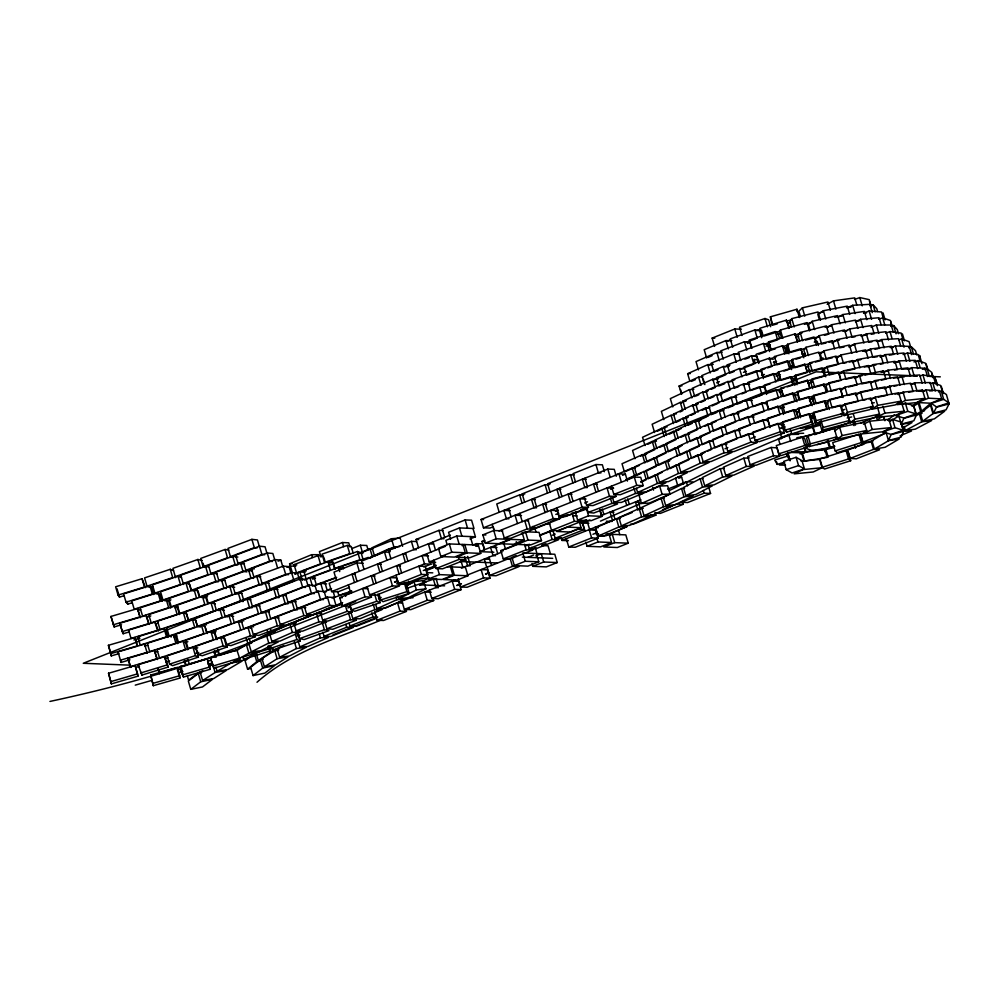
<?xml version="1.0" encoding="UTF-8"?>
<svg xmlns="http://www.w3.org/2000/svg" width="999" height="999" viewBox="0 0 999 999"><rect width="100%" height="100%" fill="white"/><g stroke="black" fill="none" stroke-linecap="round" stroke-linejoin="round"><path stroke-width="1.5" d="M797.389 391.596L799.824 399.887L826.398 392.395L823.963 384.103L797.389 391.596L798.838 399.6M823.788 386.588L823.963 384.103M882.654 315.597L883.066 312.937L885.102 319.842M824.437 376.186L821.99 367.882L795.429 375.262L795.004 377.822L797.027 384.727M809.427 330.919L806.992 322.627L780.431 329.982L779.957 332.542L781.58 338.074M815.409 362.05L821.315 360.427L818.868 352.135L792.319 359.44L791.707 362.038L793.343 367.57M816.52 345.279L814.073 336.988L787.537 344.268L786.875 346.878L788.91 353.796M813.723 412.387L812.849 415.06L815.284 423.351L841.807 416.171L842.681 413.499L840.234 405.207L813.723 412.387L816.171 420.679L815.284 423.351M824.65 451.598L825.748 448.863L834.577 446.503M834.902 430.881L839.635 427.272L864.285 422.177L866.72 430.469L861.987 434.066L837.337 439.173L834.315 428.559L807.866 435.576L806.63 438.349L809.065 446.64L835.526 439.61L836.75 436.85L810.301 443.868L809.065 446.64M847.514 413.574L849.55 420.479L848.313 423.251L821.865 430.269L823.101 427.51L821.066 420.591M903.683 431.331L901.036 437.162L888.436 440.497L891.096 434.665L903.683 431.331L901.248 423.039M916.483 414.96L913.823 420.791L901.235 424.138L903.883 418.306L916.483 414.96L914.035 406.668M813.698 395.354L816.133 403.646L842.582 396.653L840.134 388.361L813.698 395.354L812.399 398.139L814.023 403.671M949.05 403.908L946.078 409.815L933.491 413.124L936.475 407.205L949.05 403.908L946.428 394.58L941.245 391.059L938.486 391.945M812.274 378.858L814.709 387.162L841.071 380.319L838.623 372.028L812.274 378.858L810.639 381.743L812.674 388.648M838.548 364.398L836.101 356.106L809.827 362.812L807.916 365.759L809.939 372.664M820.466 320.242L818.019 311.95L791.757 318.631L789.809 321.591L791.445 327.123M834.652 348.988L832.204 340.696L806.006 347.29L803.883 350.287L805.519 355.819M828.833 334.215L826.385 325.924L800.199 332.505L798.039 335.502L799.662 341.034M829.645 399.488L832.08 407.779L858.203 401.298L855.756 393.007L829.645 399.488L827.284 402.535L829.32 409.453M809.465 400.686L811.213 398.613M848.526 386.963L857.167 384.877L854.732 376.586L828.795 382.842L826.023 386.001L827.647 391.521M845.991 371.004L855.069 368.868L852.634 360.577L826.885 366.621L823.738 369.88L825.773 376.785M844.979 404.008L841.633 407.305L844.068 415.596L869.692 409.665L873.051 406.368L870.616 398.077L844.979 404.008L847.427 412.3L844.068 415.596M851.835 353.296L849.4 345.005L823.838 350.874L820.366 354.195L821.99 359.727M830.356 310.289L827.909 301.998L802.372 307.842L798.863 311.164L800.486 316.695M847.015 338.261L844.567 329.97L819.155 335.701L815.446 339.086L816.27 341.845M840.034 323.888L837.587 315.597L812.199 321.303L808.453 324.687L810.077 330.207M848.85 395.154L872.664 389.847L870.216 381.556L844.917 387.187L841.046 390.597L843.081 397.515M257.005 682.255C292.382 650.799 339.123 637.712 381.893 619.692M919.167 402.847L921.602 411.138L930.032 403.896M864.997 375.075L870.878 373.813L868.431 365.522L843.456 370.866L839.123 374.388L840.346 378.534M887.599 420.267L894.455 414.722M249.713 657.117L245.117 660.814L247.565 669.118L250.524 668.481M247.565 669.118L256.755 661.713L259.728 661.076M184.241 662.549L187.75 659.752M882.154 416.246L877.409 419.967L876.185 415.821M263.237 659.165L260.289 659.79L250.637 667.282L253.084 675.574L264.872 673.101L274.525 665.609L262.725 668.081L253.084 675.574M201.211 672.901L198.277 673.513L188.336 681.068L190.772 689.36L202.51 686.937L212.45 679.37L200.724 681.805L190.772 689.36M847.689 414.51L850.137 422.802L854.869 419.205L879.52 414.11L877.484 407.192M837.337 439.173L842.07 435.576L866.72 430.469M879.52 414.11L874.787 417.707L850.137 422.802M836.238 358.566L841.008 354.957L865.621 349.887L868.069 358.179M922.714 421.241L932.979 413.611L944.654 411.238L934.39 418.856L922.714 421.241L920.279 412.949L930.531 405.319L932.979 413.611M855.544 395.567L860.476 391.933L884.952 386.963L887.387 395.254M832.055 343.231L837.212 339.548L861.475 334.727L863.923 343.019M827.184 327.734L831.53 324.75L855.531 320.117L857.966 328.409M855.107 378.534L859.49 375.537L883.441 370.929L885.888 379.22M881.255 372.427L883.441 370.929M849.712 314.435L847.277 306.144L823.363 310.726L817.844 314.473L819.055 318.619M273.164 652.022L270.342 652.547L258.316 660.514L256.693 654.982M870.491 400.162L875.249 397.09L898.713 392.819L901.16 401.111L895.216 404.945L871.752 409.215L870.941 406.456M871.752 409.215L877.696 405.382L901.16 401.111M202.685 670.641L200.175 672.252L202.622 680.556L213.786 678.521L226.298 670.466L215.135 672.489L202.622 680.556M208.941 666.62L212.687 664.198M852.646 362.625L857.454 359.54L880.831 355.319L883.278 363.611L880.356 364.148M278.846 649.7L274.675 650.449L261.963 658.541L264.41 666.845L275.524 664.834L288.236 656.743L277.11 658.741L264.41 666.845M803.571 453.334L805.993 451.785L829.32 447.602L824.475 450.686M208.591 666.345L212.412 663.91M911.887 406.118L917.994 402.385M849.075 347.14L854.32 343.993L877.06 340.159L879.495 348.451M213.724 652.871L218.769 649.862M870.928 382.992L874.887 380.619L897.577 376.823L900.012 385.114M217.133 671.278L231.231 662.949L241.958 661.188L227.847 669.517L217.133 671.278L215.909 667.132M889.884 421.341L898.863 416.046M886.063 432.405L871.965 440.746L874.4 449.038L885.126 447.277L899.237 438.936L888.511 440.696L874.4 449.038M903.046 427.884L912.025 422.577L901.298 424.338M214.56 652.846L218.469 650.561M844.929 331.631L849.625 328.958L871.715 325.512L874.162 333.803L871.215 334.265M913.298 406.231L918.293 403.409L920.728 411.7L915.733 414.535M868.331 367.32L873.138 364.623L894.979 361.313L897.414 369.605L894.505 370.055M236.101 650.574L246.441 644.879L249.375 644.442M248.876 653.171L233.379 661.725L243.656 660.214L259.166 651.66L248.876 653.171L246.441 644.879M837.911 317.257L842.856 314.548L864.385 311.413L866.832 319.705M234.79 650.873L247.877 643.718L250.786 643.294M827.16 304.283L833.491 300.861L854.732 297.889L856.767 304.795M271.853 648.351L272.665 651.123L280.632 646.815M419.48 585.377L426.286 581.718M884.377 388.886L889.485 386.151L910.651 383.216L913.098 391.508L908.553 392.132M915.184 415.709L922.127 413.161M905.344 430.507L921.727 421.84L931.692 420.504L915.309 429.17L905.344 430.507L904.12 426.361M865.159 351.785L870.391 349.026L891.245 346.266L893.68 354.558M702.909 478.446L700.099 478.821L683.428 487.524L685.863 495.816L695.716 494.542L712.387 485.826L702.534 487.112L685.863 495.816M283.641 645.616L277.185 648.975L279.633 657.267L289.448 656.006L306.218 647.29L296.403 648.538L279.633 657.267M406.481 585.814L419.518 579.083L429.258 577.859L422.739 581.231M251.298 651.86L268.768 643.044L278.309 641.932L260.826 650.736L251.298 651.86L248.851 643.556L266.333 634.752L270.417 634.278M883.815 372.29L887.974 370.179L907.979 367.857L910.414 376.148M405.844 585.726L413.961 581.655L423.451 580.569L425.886 588.861L408.291 597.689L398.813 598.776L397.989 596.016M398.813 598.776L416.396 589.947L425.886 588.861M270.854 633.229L268.169 633.528L250.349 642.382L249.126 638.236M861.5 336.313L866.358 333.903L886.063 331.718L888.498 340.01M724.263 468.281L720.267 468.706L702.309 477.572L704.745 485.864L714.085 484.852L732.03 475.986L722.702 476.998L704.745 485.864M898.138 394.568L903.059 392.145L922.527 390.085L924.962 398.376L916.345 402.609L896.89 404.67L905.506 400.437L924.962 398.376M920.067 391.296L922.527 390.085M684.615 488.186L681.543 488.511L663.311 497.402L665.746 505.694L674.962 504.745L693.194 495.854L683.99 496.803L665.746 505.694M904.145 411.213L884.952 413.136L876.198 417.382L895.379 415.447L904.145 411.213L901.697 402.922M863.461 424.238L869.717 421.203L888.91 419.28L891.345 427.572L882.592 431.818L863.398 433.741L872.164 429.495L891.345 427.572M822.09 467.719L813.261 471.978L794.205 473.838L803.034 469.58L822.09 467.719L819.655 459.428L802.06 461.151M683.254 402.122L680.282 402.385L661.375 411.351L663.811 419.642M674.038 415.01L671.078 415.284L652.135 424.238L654.582 432.53M680.019 411.963L682.729 410.676L680.282 402.385M666.508 435.464L664.073 427.16L683.016 418.206L687.449 417.807M657.28 431.256L665.396 427.41M676.36 431.118L673.388 431.381L654.482 440.347L656.917 448.638M669.218 434.178L681.393 428.421M689.485 434.153L685.052 434.553L666.096 443.519L668.531 451.81M659.615 447.365L675.836 439.685L673.388 431.381M678.096 447.702L675.124 447.977L656.218 456.93L658.653 465.222L670.816 459.465M669.892 451.173L682.08 445.404M880.219 357.093L885.376 354.645L903.983 352.997L906.418 361.301M686.45 451.398L667.482 460.364L669.917 468.656L688.885 459.69L686.45 451.398L689.41 451.136M678.97 464.885L675.998 465.147L657.08 474.1L659.527 482.405L668.418 481.605L687.337 472.639L678.446 473.439L659.527 482.405M693.843 389.26L689.447 389.635L670.341 398.613L672.777 406.905M680.968 403.059L686.425 400.499M855.381 321.753L860.589 319.305L879.033 317.744L881.068 324.65M666.695 444.405L663.773 444.655L644.617 453.633L647.052 461.925L664.847 453.583M669.555 461.126L665.159 461.488L646.003 470.479L648.451 478.771M649.812 478.121L662.137 472.352M680.069 420.454L675.948 422.377L673.513 414.086L692.744 405.094L697.115 404.732M664.685 428.047L661.763 428.296L642.557 437.275L645.004 445.566M682.816 419.168L688.311 416.608M691.058 415.322L695.192 413.399L692.744 405.094M647.739 444.293L655.968 440.434M402.585 546.341L400.137 538.036L391.483 538.736L372.09 547.727L374.525 556.031L393.931 547.027L399.7 546.565M678.296 438.474L675.861 430.182L695.179 421.191L699.525 420.841M681.056 437.187L697.614 429.483L695.179 421.191M696.952 437.762L699.387 446.066L680.044 455.057L677.597 446.765L696.952 437.762L701.286 437.412M702.135 454.595L697.777 454.945L678.471 463.948L680.906 472.24L689.597 471.528L708.915 462.537L700.224 463.236L680.906 472.24M681.53 394.355L679.083 386.064L698.601 377.048L702.896 376.723M669.105 490.634C718.805 466.97 767.032 439.16 820.703 425.062M663.96 498.214L661.088 498.426L641.583 507.442L644.03 515.734L652.622 515.072L672.127 506.056L663.536 506.718L644.03 515.734M656.505 441.108L652.26 441.421L632.554 450.449L634.989 458.741M640.621 456.156L654.707 449.712L652.26 441.421M656.842 457.804L654.008 458.004L634.328 467.033L636.763 475.324L640.983 473.389M643.793 472.102L656.443 466.296L654.008 458.004M897.839 378.097L901.847 376.261L919.729 374.95L922.177 383.241M685.339 409.415L682.891 401.123L702.684 392.095L706.905 391.795M692.394 406.193L698.051 403.608M700.886 402.322L705.119 400.387L702.684 392.095M369.593 557.692L389.335 548.663L394.98 548.264M640.796 481.618L654.882 475.174L657.717 474.975M637.599 492.495L657.33 483.466L665.809 482.854L646.078 491.883L637.599 492.495L636.375 488.349M692.107 423.401L688.111 425.212L685.676 416.92L705.631 407.879L709.814 407.604M694.767 422.202L706.743 416.77M378.509 598.626L381.168 597.427M376.96 608.728L396.903 599.687L405.269 599.125L385.327 608.166L376.96 608.728L375.736 604.582M711.937 423.951L707.791 424.213L687.749 433.254L690.184 441.558M691.52 440.946L710.227 432.505L707.791 424.213M713.336 440.784L709.178 441.058L689.135 450.099L691.583 458.391M692.919 457.792L704.932 452.36M707.604 451.161L711.613 449.35L709.178 441.058M689.672 380.619L687.649 373.701L707.767 364.647L713.286 364.31M691.42 381.393L695.454 379.583M847.152 307.779L852.671 305.307L869.829 304.333L872.264 312.625M643.269 508.291L639.16 508.528L618.93 517.594L621.366 525.886L629.57 525.399L649.812 516.346L641.608 516.82L621.366 525.886M295.304 623.875L289.897 624.163L269.468 633.229L271.915 641.52L280.007 641.096L300.437 632.017L292.345 632.454L271.915 641.52M877.434 341.421L881.618 339.573L898.526 338.698L900.561 345.604M646.503 454.433L642.469 454.645L622.015 463.723L624.45 472.015L639.447 465.359M626.136 479.345L643.868 471.491L646.565 471.341M640.859 482.205L644.942 480.382M641.683 503.046L600.461 521.128M749.2 457.879L743.818 458.166L723.351 467.232L725.786 475.524L733.853 475.112L754.332 466.034L746.265 466.458L725.786 475.524M718.194 378.946L712.849 379.208L692.295 388.286L694.73 396.578M696.103 395.979L698.838 394.767M704.332 392.345L708.441 390.534M711.188 389.323L715.296 387.5L712.849 379.208M299.862 646.915L320.417 637.837L328.446 637.437L307.879 646.515L299.862 646.915L298.239 641.383M641.433 503.459L662.125 494.368L670.067 494.006L667.619 485.714L659.677 486.076L638.985 495.154L641.433 503.459L649.375 503.084L668.681 494.605M598.126 536.088L618.818 527.01L626.76 526.635L606.068 535.726L598.126 536.088L595.691 527.797L616.383 518.718L620.354 518.531M698.114 412.025L695.679 403.721L716.52 394.63L721.753 394.418M702.285 410.202L709.24 407.167M712.012 405.956L717.569 403.534M270.592 629.233L271.403 631.992L292.195 622.901L296.141 622.739M782.142 428.534L784.977 427.297M803.658 433.241L791.67 433.741L781.742 438.062L780.519 433.916M722.127 352.272L716.907 352.485L696.016 361.576L698.463 369.867M709.602 365.022L712.387 363.811M726.86 444.268L721.653 444.48L700.749 453.571L703.184 461.863L711.001 461.55L731.905 452.46L724.1 452.772L703.184 461.863M700.586 428.096L698.151 419.805L719.13 410.701L723.788 410.527M704.782 426.273L715.971 421.428M725.599 427.11L720.941 427.285L699.937 436.388L702.384 444.68M703.783 444.068L723.388 435.576L720.941 427.285M894.142 363.024L899.175 360.851L915.259 360.339L917.694 368.643M359.99 552.922L369.98 548.663L372.977 548.601M369.568 558.166L372.427 556.955L369.98 548.663M615.097 475.274L632.23 467.994L635.227 467.919M626.098 479.932L631.805 477.497M900.087 435.839L911.5 430.981L904.008 431.156L902.784 427.01M729.208 366.383L723.251 366.496L701.748 375.612L704.183 383.903M712.786 380.257L717.095 378.434M719.954 377.222L725.699 374.787L723.251 366.496M613.985 502.559L635.526 493.444L642.944 493.306L621.403 502.41L613.985 502.559L612.362 497.027M780.069 444.368L778.446 438.848L788.686 434.503L798.626 434.303M910.751 384.465L914.597 382.842L930.169 382.542L932.604 390.834L929.495 390.896M731.768 340.522L725.936 340.584L704.195 349.7L706.643 357.992M708.004 357.417L712.075 355.719M718.868 352.872L721.59 351.723M860.863 423.114L877.134 416.271M732.142 381.481L727.846 381.506L705.943 390.621L708.378 398.913M709.752 398.351L713.86 396.64M717.969 394.93L730.281 389.797L727.846 381.506M716.633 382.804L719.367 381.668M352.859 618.768L374.825 609.652L381.955 609.64L359.99 618.756L352.859 618.768L350.824 611.863M290.409 566.57L289.598 563.811L311.613 554.695L318.706 554.682M871.091 327.173L876.335 325.012L891.183 325.012L893.218 331.93M736.675 397.29L731.043 397.277L708.953 406.393L711.4 414.685M712.774 414.123L716.92 412.412M719.68 411.276L723.825 409.565M727.959 407.854L733.491 405.569L731.043 397.277M734.577 430.469L712.487 439.585L714.934 447.877L737.012 438.761L734.577 430.469L740.209 430.482M738.873 413.648L733.266 413.623L711.126 422.739L713.561 431.031L734.327 422.477M724.974 448.801L727.809 447.627M800.062 454.008L805.331 451.835L804.108 447.689M405.144 610.339L409.34 608.616M287.575 567.207L290.384 566.071L295.816 566.158M739.173 354.133L733.815 354.008L711.251 363.112L713.698 371.403L717.931 369.705M724.974 366.858L727.796 365.709M355.669 601.435L287.687 628.146A1160.101 205.432 -16.4 0 1 258.816 639.085C191.296 666.52 121.129 686.126 49.95 701.435M324.088 636.351L346.678 627.235L353.346 627.409L330.756 636.513L324.088 636.351L322.864 632.205M714.585 346.403L712.15 338.099L734.789 328.996L741.42 329.183M727.322 341.271L730.157 340.135M891.283 347.565L895.329 345.941L909.19 346.353L911.625 354.645M784.802 462.837L779.395 465.01L785.539 465.197M295.642 573.763L299.925 572.052L305.12 572.24M351.748 548.626L360.327 545.217L366.77 545.479L367.982 549.625M523.501 495.042L519.63 494.88L496.753 503.983L499.2 512.275M524.625 502.16L522.19 493.868L545.067 484.765L548.926 484.927M550.049 492.045L547.614 483.753L570.491 474.65L574.363 474.812M604.395 471.715L602.36 464.797L595.928 464.547L573.039 473.638L575.486 481.93M363.324 563.261L356.88 562.999L334.003 572.102L336.438 580.394M389.647 552.235L384.49 552.022L361.613 561.126L364.048 569.418M416.521 541.533L411.376 541.333L388.486 550.424L390.934 558.728M418.544 547.739L416.096 539.448L438.986 530.344L442.844 530.506M450.611 539.185L448.576 532.28L459.465 527.934L474.013 528.496L471.565 520.204L465.134 519.942L442.245 529.045L444.692 537.337M492.769 526.923L489.91 528.059L483.466 527.797L481.031 519.505L607.804 469.08L614.248 469.343L616.283 476.248M450.412 535.064L329.183 583.279L331.618 591.583L338.062 591.833L349.5 587.287M472.989 528.483L475.437 536.775L456.755 536.026L445.866 540.359L447.077 544.505M483.466 527.797L618.968 473.901L625.399 474.163L627.434 481.081M480.744 553.384L467.22 552.834L456.331 557.167L469.855 557.717L480.744 553.384L478.309 545.092L449.325 543.918L438.424 548.251L440.871 556.543L454.395 557.092L465.284 552.759L462.849 544.467M622.539 475.299L625.399 474.163M331.618 591.583L445.529 546.278M469.98 538.948L475.437 536.775M522.29 533.029L524.325 539.935L513.424 544.268L485.302 543.144L482.867 534.84L493.768 530.506L502.784 530.881M498.913 530.919L634.303 477.072L640.746 477.322L643.181 485.614L620.304 494.717L613.861 494.455L611.425 486.163M462.062 545.629L464.785 544.542L467.22 552.834M440.871 556.543L451.76 552.21L465.284 552.759M555.531 511.213L558.391 510.077M610.689 489.285L613.548 488.149M370.654 594.318L371.466 597.077L348.589 606.181L342.145 605.918L339.71 597.627L424.513 563.898L430.956 564.16L430.132 561.388M426.798 553.721L429.233 562.012L445.079 555.719M473.638 544.78L476.498 543.643L482.929 543.906M484.39 549.762L481.943 541.47L484.802 540.334M475.574 546.178L478.309 545.092M423.801 566.995L430.956 564.16M555.831 514.423L558.716 513.274M584.665 502.959L587.549 501.81M485.302 543.144L496.203 538.798L509.727 539.348L498.826 543.681M501.848 529.745L504.295 538.036L527.172 528.946L533.616 529.208L532.792 526.436M527.834 519.418L530.269 527.709L553.159 518.606L559.59 518.868L557.155 510.576L550.711 510.314L553.159 518.606M556.718 507.929L559.165 516.221L582.042 507.117L588.486 507.38L587.674 504.607M584.165 497.015L586.6 505.307L609.477 496.203L615.921 496.466L615.109 493.693M613.861 494.455L636.75 485.364L643.181 485.614M325.299 609.502L342.607 602.622M394.505 581.98L397.39 580.831M423.339 570.504L436.313 565.347M324.613 619.293L325.424 622.052L302.585 631.156L296.116 630.906L293.669 622.614L341.783 603.521M395.055 582.33L397.927 581.181M425.287 570.292L435.364 566.283M435.589 566.87L426.061 570.666L428.496 578.958L442.02 579.507L452.909 575.174L450.474 566.883M550.499 521.528L554.795 519.817M558.953 518.131L567.532 514.71M580.669 509.677L584.752 508.054M521.441 533.416L525.536 531.793L539.048 532.342L541.495 540.634L530.594 544.967L517.07 544.418L516.258 541.658M533.429 528.846L548.538 522.827M533.616 529.208L510.726 538.299L504.295 538.036M559.59 518.868L536.713 527.971L530.269 527.709M588.486 507.38L565.609 516.483L559.165 516.221M615.921 496.466L593.044 505.569L586.6 505.307M396.628 583.878L399.475 582.754M342.145 605.918L365.022 596.815L371.466 597.077M367.145 586.713L369.58 595.004L392.47 585.901L398.901 586.163L396.466 577.872L390.022 577.609L392.47 585.901M396.029 575.224L398.476 583.516L421.353 574.413L427.797 574.675L425.349 566.383L418.918 566.121L421.353 574.413M433.641 560.264L436.076 568.556L458.966 559.452L465.397 559.715L464.585 556.955M480.556 551.286L510.801 539.398L524.325 539.935M398.901 586.163L376.024 595.267L369.58 595.004M427.797 574.675L404.907 583.778L398.476 583.516M465.397 559.715L442.52 568.818L436.076 568.556M678.758 478.284L681.618 477.147L683.653 484.065M296.116 630.906L318.956 621.803L325.424 622.052M428.496 578.958L439.398 574.625L452.909 575.174M549.075 522.09L551.51 530.382L574.388 521.291L580.831 521.54M531.78 547.302L532.592 550.062L509.702 559.165L503.271 558.903L500.824 550.611L517.994 543.793M539.647 535.177L549.662 531.193L553.521 531.343M575.224 511.838L577.659 520.142L588.561 515.796L602.085 516.346L600.049 509.44M517.07 544.418L527.971 540.084L541.495 540.634M516.958 544.655L505.519 549.2L503.484 542.295M539.547 535.676L553.846 529.982M434.99 578.671L406.543 588.473M461.401 568.169L502.022 552.01M552.747 529.957L555.194 538.261L561.625 538.511L584.515 529.42L582.067 521.116L557.954 530.644L551.51 530.382M580.694 522.127L586.413 519.855M581.306 523.488L590.022 520.017M601.46 515.472L640.883 499.8M667.607 489.16L686.338 481.718L692.769 481.98M525.287 545.991L529.557 544.293M552.36 535.227L555.207 534.09M467.944 575.774L454.42 575.237L443.519 579.57L457.043 580.107L467.944 575.774L465.497 567.482L447.465 566.758M602.085 516.346L591.183 520.679L577.659 520.142M581.056 527.684L570.167 532.017L556.643 531.468L567.532 527.135L581.056 527.684L579.02 520.779M503.271 558.903L526.148 549.812L532.592 550.062M529.22 548.588L552.11 539.485L558.541 539.747L535.664 548.838L529.22 548.588L527.996 544.443M555.194 538.261L578.071 529.158L584.515 529.42M376.086 611.363L455.581 579.757M466.708 575.324L486.725 567.357L484.29 559.065L489.435 559.278M508.616 558.653L487.137 567.195L489.585 575.486L496.016 575.749L518.906 566.645L512.462 566.396L489.585 575.486M515.996 555.669L511.913 557.305L514.348 565.596L527.872 566.133L538.773 561.8L536.326 553.508L522.802 552.959L525.249 561.263L538.773 561.8M531.63 549.375L535.901 547.677M541.608 545.404L545.879 543.706M554.433 540.309L560.139 538.036M561.188 537.674L562 540.434L589.198 529.62L595.629 529.882L598.076 538.174L575.187 547.265L568.756 547.015L566.308 538.723M587.162 521.166L589.61 529.458L632.192 512.512M456.718 585.439L461.051 583.728M485.551 573.975L488.436 572.827M332.992 634.84L377.722 617.057M457.08 585.489L461.413 583.766M485.939 574.013L488.823 572.864M527.784 557.367L533.553 555.069M535.814 555.881L541.271 553.708L543.706 562L557.23 562.549L554.795 554.258L536.975 553.533L535.352 548.014M592.919 534.278L597.252 532.554M374.662 611.937L377.098 620.229L399.975 611.126L406.418 611.388L405.606 608.628M401.923 601.086L404.358 609.39L427.247 600.287L433.678 600.549L432.867 597.777M429.358 590.184L431.805 598.476L454.682 589.373L461.126 589.635L458.678 581.343L452.235 581.081L454.682 589.373M458.254 578.683L460.689 586.987L483.566 577.884L490.01 578.146L487.574 569.842L481.131 569.592L483.566 577.884M514.348 565.596L525.249 561.263M406.418 611.388L383.541 620.491L377.098 620.229M433.678 600.549L410.801 609.64L404.358 609.39M461.126 589.635L438.236 598.738L431.805 598.476M490.01 578.146L467.132 587.237L460.689 586.987M568.756 547.015L591.633 537.912L598.076 538.174M662.549 509.702L676.847 504.02L683.291 504.27L682.479 501.51M710.551 493.431L704.12 493.169L681.231 502.272L687.674 502.534L710.551 493.431L708.528 486.525M626.96 526.685L604.083 535.776L597.639 535.514L595.204 527.222M655.044 512.425L655.856 515.184L632.979 524.288L630.394 524.188M683.291 504.27L660.414 513.374L655.257 513.174M609.565 535.427L612.287 534.34L614.722 542.632L628.246 543.181L625.811 534.89L606.268 534.103M531.992 563.573L532.817 566.333L543.706 562M585.864 542.145L587.087 546.291L597.976 541.957L611.5 542.507L609.065 534.215M557.23 562.549L546.328 566.883L532.817 566.333M611.5 542.507L600.611 546.84L587.087 546.291M614.722 542.632L603.833 546.965L617.345 547.514L628.246 543.181M349.975 546.977L348.751 542.832L342.42 542.519L319.405 551.623L321.029 557.142M907.616 369.255L911.725 367.632L925.086 368.244L927.522 376.536M922.352 369.33L925.086 368.244M295.979 621.378L318.993 612.287L321.516 612.412M724.7 383.666L718.943 385.939L716.495 377.647L739.535 368.556L744.592 368.806M729.02 381.968L734.777 379.695M921.94 391.533L926.061 389.91L939.235 390.597L941.682 398.888L930.693 403.221L917.507 402.535L928.508 398.201L941.682 398.888M349.138 623.214L349.95 625.986L373.039 616.895L376.798 617.082M376.423 618.356L356.218 626.311L349.95 625.986M304.183 580.094L309.977 577.822L314.623 578.096M327.422 597.102L304.283 606.181L306.718 614.472L312.949 614.822L336.089 605.731L333.641 597.439L327.422 597.102L329.857 605.394L336.089 605.731M753.096 434.115L748.426 433.853L725.299 442.944L727.734 451.236L733.965 451.585L757.105 442.495L756.28 439.735M306.718 614.472L329.857 605.394M727.734 451.236L750.873 442.157L757.105 442.495M749.612 384.378L743.506 383.991L720.229 393.069L722.677 401.361L736.363 396.016M741.832 393.881L745.941 392.282L743.506 383.991M747.939 416.658L724.65 425.736L727.085 434.028L750.386 424.95L747.939 416.658L754.033 417.058M326.223 598.463L324.188 591.545L318.057 591.171L294.805 600.249L297.252 608.541L300.312 608.728M297.252 608.541L320.504 599.462L323.564 599.65M752.247 400.487L746.191 400.075L722.851 409.153L725.299 417.445M730.781 415.309L748.638 408.366L746.191 400.075M317.058 592.419L315.022 585.514L308.978 585.089L285.627 594.168L288.062 602.459L291.084 602.672M288.062 602.459L311.426 593.394L314.448 593.593M860.539 433.766L862.986 442.058L884.964 433.516M870.404 441.933L873.151 440.871M850.186 458.416L873.538 449.35L879.582 449.762L856.243 458.828L850.186 458.416L847.751 450.124L871.091 441.058L873.538 449.35M863.548 313.162L869.142 311.001L881.543 311.988L883.166 317.52M308.154 586.251L306.119 579.345L300.162 578.896L276.711 587.961L279.158 596.253L302.61 587.187L305.582 587.412M771.178 447.44L747.727 456.506L750.162 464.797L756.118 465.247L779.57 456.181L777.135 447.889L771.178 447.44L773.613 455.731L779.57 456.181M750.162 464.797L773.613 455.731M291.596 572.577L268.057 581.63L270.492 589.922L294.031 580.869L291.596 572.577L297.465 573.051L299.5 579.969M294.693 574.113L297.465 573.051M313.798 586.026L320.729 583.354L326.573 583.853M305.806 607.667L301.436 607.292L277.834 616.346L280.282 624.637L286.101 625.137L309.702 616.083L308.891 613.324M280.282 624.637L303.883 615.584L309.702 616.083M324.488 620.479L326.923 628.771L350.499 619.705L356.343 620.204L355.532 617.444M356.343 620.204L332.767 629.258L326.923 628.771M751.835 347.839L750.199 342.307L744.405 341.795L720.779 350.849L723.226 359.141M747.427 343.369L750.199 342.307M735.726 354.358L738.511 353.284M291.084 573.551L289.048 566.645L283.254 566.133L253.858 576.923L251.423 568.631L275.125 559.59L280.844 560.127L282.879 567.032M278.059 561.188L280.844 560.127M259.628 575.187L262.063 583.478L285.689 574.425L288.586 574.687M296.253 601.748L291.945 601.348L268.256 610.401L270.692 618.693L294.393 609.64L297.252 609.914M274.887 560.414L272.852 553.496L267.195 552.934L243.419 561.975L245.866 570.267L251.523 570.829M245.866 570.267L269.643 561.226L272.465 561.513M285.577 595.554L282.754 595.267L258.966 604.308L261.401 612.599L264.223 612.887M261.401 612.599L285.202 603.558L288.012 603.846M267.083 553.696L265.047 546.778L259.465 546.191L235.614 555.219L238.049 563.511L242.245 563.96M238.049 563.511L261.9 554.482L264.698 554.782M277.997 589.51L273.838 589.06L249.95 598.089L252.385 606.381L255.17 606.68M252.385 606.381L276.273 597.352L279.046 597.652M588.124 512.437L611.937 503.409L617.557 503.983L593.731 513.024L588.124 512.437L586.9 508.291M259.453 546.878L257.417 539.959L251.898 539.348L227.984 548.376L230.419 556.668L233.192 556.98M230.419 556.668L254.333 547.639L257.105 547.952M318.044 555.594L320.492 563.886L296.528 572.914L294.081 564.61L318.044 555.594L323.526 556.231M265.16 582.729L241.196 591.745L243.631 600.037L267.607 591.021L265.16 582.729L269.268 583.204M260.776 576.785L256.731 576.286L232.68 585.289L235.115 593.581L237.812 593.918M235.115 593.581L259.178 584.577L261.863 584.914M323.851 591.795L330.919 589.148M281.993 623.626L282.804 626.385L258.791 635.401L253.371 634.752L250.924 626.46L274.95 617.444L279.008 617.931M331.943 597.964L334.765 596.915L333.142 591.383M253.371 634.752L277.385 625.736L282.804 626.385M734.015 371.553L729.757 373.151L727.309 364.847L751.473 355.856L756.755 356.568L758.778 363.474M741.121 368.918L752.497 364.685M252.497 570.254L248.526 569.73L224.388 578.721L226.835 587.025L229.483 587.362M885.676 333.179L889.984 331.568L901.086 333.054L903.121 339.96M226.835 587.025L250.961 578.021L253.609 578.371M265.347 611.488L267.794 619.78L243.669 628.783L241.234 620.491L265.347 611.488L269.33 612.012M244.443 563.611L240.522 563.074L216.308 572.052L218.756 580.344L222.665 580.894M218.756 580.344L242.957 571.366L246.878 571.903M256.056 605.406L231.83 614.385L234.278 622.677L258.491 613.698L256.056 605.406L259.965 605.956M237.849 557.067L232.705 556.306L208.429 565.284L210.864 573.576L213.436 573.963M210.864 573.576L235.152 564.61L237.725 564.984M327.972 561.625L330.407 569.917L306.106 578.896L303.671 570.591L327.972 561.625L333.092 562.387M903.108 354.558L907.454 352.959L918.181 354.583L920.216 361.488M250.874 599.762L247.04 599.175L222.715 608.154L225.162 616.445L227.71 616.833M312.662 579.12L315.522 578.071M225.162 616.445L249.475 607.467L252.035 607.854M762.936 419.905L738.598 428.883L741.046 437.175L765.371 428.209L762.936 419.905L768.019 420.691L770.054 427.597M225.087 549.462L200.724 558.429L203.159 566.72L227.522 557.754L225.087 549.462L228.883 550.049M763.411 378.633L761.375 371.715L756.368 370.916L731.967 379.87L734.402 388.161L738.711 386.588M743.019 385.002L757.379 379.732M242.033 593.443L238.286 592.832L213.873 601.785L216.308 610.089L218.806 610.489M216.308 610.089L240.722 601.123L243.232 601.535M920.029 376.024L922.939 374.962L933.491 376.635L935.526 383.554M751.373 438.336L755.381 436.863M341.795 604.133L320.292 612.05L322.727 620.342L327.784 621.128L352.147 612.162L350.112 605.257M322.727 620.342L347.103 611.376L352.147 612.162M766.608 394.455L764.572 387.55L759.652 386.713L735.164 395.654L737.612 403.958L741.932 402.372M229.782 586.376L232.218 594.667L207.705 603.608L205.257 595.317L229.782 586.376L234.665 587.225M744.804 401.323L760.651 395.529M761.8 403.059L737.349 412.013L739.797 420.304L764.247 411.351L761.8 403.059L766.77 403.883L768.393 409.415M251.723 628.159L248.014 627.534L223.551 636.488L225.986 644.78L230.931 645.616L255.407 636.663L254.583 633.903M333.354 597.789L344.905 593.581L348.551 594.23M225.986 644.78L250.462 635.826L255.407 636.663M322.814 610.814L341.571 603.983M225.075 580.469L221.491 579.795L196.878 588.723L199.325 597.015L201.711 597.464M199.325 597.015L223.938 588.086L226.323 588.536M204.096 597.902L206.993 596.853M238.324 621.565L240.771 629.857L216.171 638.786L213.736 630.494L238.324 621.565L241.933 622.227M761.663 337.749L759.627 330.844L754.857 329.945L730.244 338.873L732.679 347.165M747.165 341.908L755.843 338.761M743.468 372.352L746.365 371.303M343.219 568.356L338.486 567.444L313.836 576.361L316.283 584.652L336.588 577.31M216.92 573.826L213.424 573.126L188.711 582.03L191.159 590.322L194.643 591.021M191.159 590.322L215.859 581.418L218.194 581.88M228.946 615.459L231.381 623.751L206.668 632.654L204.221 624.363L228.946 615.459L233.591 616.395M212.775 633.066L215.672 632.017M854.545 299.45L859.802 297.565L869.255 299.65L871.29 306.556M208.579 566.995L205.557 566.346L180.744 575.224L183.529 584.465M183.179 583.516L207.992 574.637L205.557 566.346M224.338 610.202L219.842 609.203L194.992 618.081L197.44 626.373L200.437 627.035M197.44 626.373L222.29 617.494L219.842 609.203M299.588 638.598L324.375 629.707L328.946 630.669L304.158 639.56L299.588 638.598L297.964 633.066M202.273 560.501L197.864 559.477L172.952 568.331L175.524 577.634M175.387 576.623L200.3 567.769L197.864 559.477M347.864 607.904L350.287 607.042M211.014 602.834L186.026 611.675L188.474 619.967L213.461 611.126L211.014 602.834L215.334 603.883M336.463 577.734L324.7 581.893L327.148 590.184L331.556 588.623M220.704 637.524L195.654 646.353L198.102 654.645L202.335 655.731L227.372 646.902L224.937 638.611L220.704 637.524L223.139 645.816L227.372 646.902M198.102 654.645L223.139 645.816M769.567 351.548L767.532 344.63L763.436 343.494L738.286 352.297L740.734 360.589M744.929 359.128L749.113 357.654M753.308 356.193L756.106 355.207M758.89 354.233L765.883 351.785L763.436 343.494M202.435 596.341L177.31 605.144L179.758 613.436L204.87 604.632L202.435 596.341L206.568 597.464L208.192 602.996M777.884 423.464L752.722 432.255L755.157 440.547L759.228 441.695L784.39 432.904L781.955 424.612L777.884 423.464L780.331 431.755L784.39 432.904M755.157 440.547L780.331 431.755M210.926 631.518L185.702 640.297L188.137 648.588L213.361 639.81L210.926 631.518L214.91 632.679L216.945 639.597M587.275 508.878L559.627 518.119M194.93 648.776L197.74 647.802M194.081 589.735L168.819 598.501L171.266 606.793L196.528 598.026L194.081 589.735L198.014 590.921L199.238 595.067M347.315 545.379L322.065 554.145L324.5 562.449L349.75 553.671L347.315 545.379L351.261 546.565L353.296 553.471M175.187 607.991L177.997 607.017M329.857 563.136L332.667 562.162M901.348 404.445L905.356 403.047L913.511 405.594L915.946 413.886L903.908 418.057L895.753 415.509L907.804 411.338L915.946 413.886M827.572 430.244L851.423 421.965M888.548 420.804L892.569 419.418L900.711 421.953M833.953 439.722L838.161 438.261M903.158 430.244L895.004 427.709L882.966 431.88L891.108 434.415L903.158 430.244L898.8 415.834M297.003 636.138L299.912 635.127M773.189 359.403L769.43 358.142L744.055 366.87L746.49 375.174L764.822 368.868M767.644 367.894L771.877 366.433L769.43 358.142M783.516 414.448L781.48 407.53L777.659 406.306L752.322 415.047L754.757 423.339M756.168 422.852L780.094 414.597L777.659 406.306M351.486 591.083L338.823 595.454L337.6 591.308M878.67 319.218L882.704 317.832L890.446 320.504L892.07 326.036M778.721 380.444L777.085 374.912L773.438 373.626L747.989 382.33L750.436 390.621M191.284 589.822L189.66 584.29L185.951 583.016L160.539 591.733L162.974 600.037L165.447 600.874M751.847 390.147L770.229 383.853M162.974 600.037L188.399 591.308L185.951 583.016M781.368 396.528L779.744 390.996L776.061 389.722L750.636 398.439L753.071 406.73M168.094 600.811L170.916 599.85M754.482 406.243L767.195 401.898M772.851 399.95L777.085 398.501M201.448 625.349L176.049 634.078L178.484 642.369L203.896 633.653L201.448 625.349L205.17 626.623M930.081 383.716L932.779 382.792L940.571 385.452L943.019 393.743M185.04 642.669L187.862 641.695M770.654 326.71L768.618 319.805L764.984 318.506L739.522 327.21L741.97 335.502M756.118 330.669L760.351 329.22M898.9 339.822L901.597 338.898L909.09 341.658L910.713 347.19M357.492 551.498L332.018 560.189L334.465 568.481L359.94 559.79L357.492 551.498L361.114 552.797L363.137 559.715M913.998 361.963L918.031 360.577L925.661 363.299L927.284 368.831M340.909 568.818L343.731 567.857M181.493 577.547L178.022 576.198L152.46 584.865L154.895 593.156L157.218 594.055M154.895 593.156L180.457 584.49L178.022 576.198M197.327 625.948L195.692 620.416L192.27 619.055L166.683 627.709L169.118 636.001L171.416 636.912M169.118 636.001L194.705 627.347L192.27 619.055M173.976 636.887L176.823 635.926M349.563 604.42L351.186 609.939L376.735 601.273L380.232 602.609L377.784 594.318M380.232 602.609L354.682 611.288L351.186 609.939M348.988 592.17L351.835 591.208M173.489 570.716L170.267 569.293L144.568 577.897L147.003 586.188L149.151 587.137M147.003 586.188L172.702 577.584L170.267 569.293M150.225 587.624L153.084 586.663M270.454 645.379L271.266 648.151L296.928 639.522L300.224 640.933L297.777 632.642M300.224 640.933L274.55 649.562L271.266 648.151M183.341 612.624L157.58 621.203L160.027 629.495L185.789 620.916L183.341 612.624L186.463 614.098L188.499 621.003M164.573 630.494L167.445 629.532M192.969 647.29L167.158 655.856L169.593 664.148L172.615 665.646L198.426 657.092L195.979 648.801L192.969 647.29L195.404 655.594L198.426 657.092M169.593 664.148L195.404 655.594M781.88 427.372L784.752 426.423M779.607 338.661L777.984 333.129L775.187 331.568L749.262 340.06L751.71 348.351M764.672 344.106L777.622 339.86L775.187 331.568M766.021 346.154L770.341 344.73M174.663 606.068L148.739 614.572L151.186 622.864L177.11 614.36L174.663 606.068L177.46 607.642L179.495 614.56M155.419 623.963L158.292 623.014M796.116 457.305L783.778 461.351L786.213 469.642L792.07 472.964L804.42 468.918L801.972 460.614L796.116 457.305L798.563 465.609L804.42 468.918M786.213 469.642L798.563 465.609M793.481 409.852L767.507 418.319L769.942 426.61L795.916 418.144L793.481 409.852L796.166 411.463L798.201 418.369M781.293 425.399L784.178 424.463M183.054 641.208L157.043 649.65L159.49 657.941L185.489 649.5L183.054 641.208L185.664 642.832L187.7 649.75M164.997 658.641L167.882 657.704M792.532 393.057L766.445 401.461L768.893 409.752L794.967 401.348L792.532 393.057L794.979 394.742L797.015 401.66M166.209 599.4L140.135 607.804L142.582 616.096L168.656 607.692L166.209 599.4L168.669 601.086L170.704 607.991M780.032 408.641L784.377 407.242M146.478 617.307L150.824 615.908M820.104 423.651L812.849 425.986L815.296 434.278L839.934 426.348M802.334 437.187L776.273 445.591L778.721 453.883L781.206 455.556L807.267 447.152L804.819 438.861L802.334 437.187L804.782 445.479L807.267 447.152M943.693 399.35L931.28 403.346L936.463 406.88L948.875 402.872L943.693 399.35L941.245 391.059M778.721 453.883L804.782 445.479M786.038 351.636L784.814 347.49L782.417 345.791L756.318 354.17L758.765 362.462M768.918 359.203L776.161 356.88M794.842 385.377L792.806 378.471L790.509 376.735L764.372 385.09L766.807 393.381M768.268 392.919L784.227 387.812M787.137 386.888L791.495 385.489M779.282 391.87L782.18 390.946M773.626 362.487L776.535 361.563M791.608 369.58L789.572 362.662L787.312 360.914L761.163 369.268L763.598 377.56M761.525 375.399L764.435 374.475M765.059 377.098L778.134 372.927M783.94 371.066L788.298 369.68M776.036 376.061L780.394 374.675M924.362 369.618L927.134 368.731L931.792 372.427L933.016 376.573M173.439 634.964L147.265 643.294L149.7 651.585L175.874 643.256L173.439 634.964L175.637 636.725L177.672 643.631M154.82 652.422L157.73 651.498M398.663 585.177L404.47 583.329L406.73 585.077L409.165 593.369L383.017 601.71L380.756 599.962L379.133 594.43M380.756 599.962L406.905 591.62L409.165 593.369M157.967 592.607L131.756 600.911L134.191 609.203L160.402 600.899L157.967 592.607L160.065 594.405L162.1 601.311M137.762 610.539L140.672 609.615M858.903 434.29L832.716 442.607L835.152 450.899L837.299 452.684L863.498 444.368L861.051 436.076L858.903 434.29L861.35 442.582L863.498 444.368M398.526 584.977L407.255 582.217L409.415 583.99L406.506 584.914M835.152 450.899L861.35 442.582M846.116 450.661L819.917 458.966L822.364 467.257L824.512 469.043L850.698 460.726L848.263 452.435L846.116 450.661L848.551 458.953L850.698 460.726M822.364 467.257L848.551 458.953M908.578 347.739L911.363 346.865L915.509 350.724L916.732 354.87M270.479 650.873L268.519 649.038L242.257 657.292L244.218 659.128L270.479 650.873L268.843 645.354M870.304 305.607L873.089 304.745L876.785 308.741L877.597 311.513M890.846 326.411L893.63 325.537L897.264 329.558L898.488 333.703M153.709 594.53L151.673 587.624L149.912 585.714L123.589 593.906L126.024 602.197L127.785 604.108L132.18 602.734M126.024 602.197L152.347 594.005L149.912 585.714M164.098 628.571L166.533 636.863L140.222 645.067L137.787 636.775L164.098 628.571L165.896 630.456L167.919 637.374M144.942 646.053L147.864 645.142M808.928 413.773L782.567 421.928L785.014 430.219L786.625 432.167L812.986 424.026L810.551 415.734L808.928 413.773L811.375 422.065L812.986 424.026M785.014 430.219L811.375 422.065M789.51 327.66L786.438 320.13L760.027 328.221L762.474 336.513M763.935 336.064L780.082 331.119M777.122 334.465L780.057 333.566M773.451 362.312L776.385 361.426M145.492 587.637L142.033 578.721L115.622 586.8L118.057 595.092L119.48 597.102L123.888 595.754M118.057 595.092L144.468 587.012L142.033 578.721M155.007 622.04L128.596 630.107L131.031 638.411L157.455 630.332L155.007 622.04L158.441 630.968M133.903 639.972L139.773 638.174M808.865 396.728L811.3 405.02L784.852 413.049L782.417 404.757L808.865 396.728L812.162 405.694M796.415 411.988L799.35 411.089M138.124 664.735L164.548 656.68L168.332 667.007L141.908 675.062L138.124 664.735L139.46 666.77M140.559 673.026L166.995 664.972L168.332 667.007M787.836 453.658L789.872 460.564L787.287 456.218L774.687 460.039L777.272 464.385L784.265 462.262M238.187 649.7L219.068 655.481L217.445 649.949M783.328 396.466L780.893 388.174L807.379 380.232L810.039 387.887M784.802 396.029L809.827 388.524L807.379 380.232M794.655 395.504L797.602 394.63M129.033 631.98L123.152 633.741L119.668 623.326L146.154 615.372L149.226 624.412M122.103 631.618L148.601 623.663L146.154 615.372M775.399 348.813L770.978 350.137L768.531 341.845L795.042 333.916L797.639 341.596M782.754 346.616L788.648 344.855M785.202 348.326L788.136 347.44M154.42 650.461L156.868 658.753L130.357 666.67L127.922 658.378L154.42 650.461L157.392 659.527M135.702 667.507L138.649 666.633M210.352 657.817L236.85 649.887L240.26 660.327L213.761 668.256L210.352 657.817L211.326 659.964M212.799 666.108L239.298 658.179M793.081 360.027L776.872 364.835L774.437 356.543L800.961 348.676L803.808 357.779M796.028 359.153L800.449 357.842M780.793 380.357L778.358 372.065L804.869 364.173L807.354 371.878M782.267 379.92L807.317 372.465L804.869 364.173M793.443 379.033L796.39 378.146M121.528 624.762L114.161 626.935L110.976 616.433L137.512 608.591L140.285 617.719M113.424 624.725L139.947 616.883L137.512 608.591M805.756 428.072L820.504 423.751M118.644 654.133L118.032 651.885L144.58 644.093L147.228 653.246M147.015 652.384L120.467 660.177L121.079 662.424L129.932 659.827M195.804 653.284L198.764 652.422M207.642 661.263L210.589 660.401M208.042 664.185L210.777 663.373M777.272 379.87L780.231 379.021M792.994 384.303L797.427 383.017M187.1 621.053L190.047 620.192M111.276 655.893L108.416 645.292L134.977 637.562L137.425 645.866L110.864 653.583L111.276 655.893L118.656 653.746M180.607 666.458L207.18 658.741L209.615 667.032L210.027 669.342L183.454 677.06L180.607 666.458L183.454 677.06M183.054 674.75L209.615 667.032M108.554 673.264L135.115 665.559L137.55 673.85L137.949 676.173L111.376 683.878L108.554 673.264L111.376 683.878M110.989 681.568L137.55 673.85M165.946 661.9L169.693 661.101M177.447 670.017L181.88 668.743M178.858 672.652L182.904 671.49M772.077 324.762L770.391 316.82L796.965 309.24L799.4 317.532M777.259 323.851L772.826 325.112L770.391 316.82M786.113 321.328L792.02 319.643M787.649 323.314L790.609 322.477M798.276 408.391L824.849 400.761L827.284 409.066L800.711 416.683L798.276 408.391L800.461 417.682M809.727 416.521L814.16 415.259M150.712 675.024L177.285 667.407L179.72 675.699L179.87 678.084L153.297 685.701L150.712 675.024L153.297 685.701M152.41 680.232L135.252 685.139M153.147 683.316L179.72 675.699M809.989 399.45L812.936 398.626M834.702 446.103L830.281 447.352L828.246 440.447M790.147 366.87L793.106 366.059M807.342 371.066L810.301 370.242M794.667 335.002L802.047 332.954M795.679 337.163L798.626 336.338M822.964 376.586L797.876 383.554L795.429 375.262M807.766 383.241L812.199 382.005M791.445 352.16L806.193 348.114M812.462 362.862L794.767 367.732L792.319 359.44M805.956 367.083L808.903 366.271M810.626 416.258L813.586 415.447M811.35 418.494L814.297 417.682M816.171 420.679L842.681 413.499M802.359 354.333L805.306 353.546M790.097 366.546L793.031 365.759M841.233 413.748L844.167 412.974M823.101 427.51L849.55 420.479M825.124 403.721L828.059 402.934M800.349 437.587L825.186 431.218M805.718 445.129L808.641 444.38M817.057 444.68L827.284 442.045M814.272 342.095L817.194 341.346L818.418 345.492M802.11 354.133L805.032 353.384M837.087 364.772L812.274 371.104L809.827 362.812M822.027 371.066L824.949 370.329M804.42 324.325L811.712 322.477M818.631 353.022L823.001 351.923M805.556 340.06L818.643 336.775M824.462 335.314L827.372 334.578M841.92 410.139L844.817 409.428M837 389.747L831.243 391.133L828.795 382.842M839.884 389.048L845.641 387.662M847.177 418.019L851.697 416.933M833.566 447.677C824.662 449.413 814.31 452.947 805.831 448.064M842.956 371.715L829.332 374.925L826.885 366.621M847.427 412.3L873.051 406.368M818.331 313.037L822.839 312M832.292 357.779L826.285 359.165L823.838 350.874M835.301 357.093L841.32 355.719M825.099 327.247L831.068 325.899M826.086 342.982L821.59 343.993L819.155 335.701M829.07 342.307L839.535 339.947M921.602 411.138L924.612 410.477M820.204 358.629L823.139 358.004M862.062 375.699L845.903 379.158L843.456 370.866M846.34 362.662L843.443 363.249L841.008 354.957M849.237 362.063L860.826 359.665M865.971 399.6L862.911 400.224L860.476 391.933M869.03 398.976L875.149 397.739M878.208 397.115L885.863 395.567M201.935 671.852L199.026 672.452L188.599 680.107L187.375 675.961M871.628 403.221L874.262 402.697M844.205 346.928L839.647 347.839L837.212 339.548M848.75 346.029L854.819 344.83M842.969 331.306L847.477 330.432M878.396 380.656L861.937 383.828L859.49 375.537M881.393 380.082L884.39 379.508M834.764 317.295L842.244 315.871M864.285 367.045L875.973 364.935M862.824 351.261L870.404 349.987M874.949 349.225L877.984 348.713M890.933 386.638L877.322 388.911L874.887 380.619M893.968 386.126L896.99 385.626M800.399 428.434L812.437 426.461L814.872 434.752M796.827 437.724L810.364 435.489M855.007 336.788L852.072 337.25L849.625 328.958M860.901 335.864L866.795 334.952M920.728 411.7L923.725 411.251M881.405 372.028L888.685 370.929M856.068 321.266L859.14 320.829M272.665 651.123L278.459 650.299M846.553 307.667L851.111 307.03M894.954 394.018L904.02 392.769M874.325 357.118L877.309 356.73M880.281 356.331L884.752 355.744M889.21 355.144L892.194 354.757M248.851 643.556L251.573 643.244M893.493 378.122L904.257 376.873M871.827 341.858L868.805 342.195L866.358 333.903M876.373 341.358L880.918 340.859M894.018 362.387L898.675 361.988M664.073 427.16L667.032 426.898M673.513 414.086L676.423 413.848M675.861 430.182L678.758 429.945M677.597 446.765L680.494 446.528M679.083 386.064L681.955 385.839M286.638 566.92L289.498 566.708M910.251 384.116L914.722 383.778M682.891 401.123L685.714 400.924M685.676 416.92L688.461 416.733M687.649 373.701L690.396 373.539M863.685 313.112L866.545 312.949M890.209 347.54L893.281 347.39M595.691 527.797L598.339 527.672M271.403 631.992L275.349 631.818M695.679 403.721L698.301 403.621M698.151 419.805L701.261 419.692M910.389 368.868L901.622 369.143L899.175 360.851M778.446 438.848L781.293 438.786M918.593 391.096L924.824 390.984M289.598 563.811L292.432 563.811M792.07 451.785L805.331 451.835M712.15 338.099L714.797 338.174M789.31 452.422L801.585 452.809L804.02 461.101L800.948 461.001M321.69 613.711L316.508 613.511L318.956 621.803M293.669 622.614L296.253 622.714M917.02 375.911L816.046 371.828L83.279 663.274L129.645 665.147M929.445 376.411L940.321 376.848M600.936 472.939L598.364 472.839L595.928 464.547M677.747 476.998L681.618 477.147M586.238 479.345L582.38 479.195L584.815 487.487L587.4 487.587M597.402 484.178L593.531 484.016L595.978 492.307M547.614 483.753L550.187 483.866M613.486 488.174L607.042 487.912L609.477 496.203M560.814 489.46L556.942 489.31L559.39 497.602M571.965 494.293L568.106 494.13L570.541 502.422M522.19 493.868L524.762 493.968M586.038 499.088L579.607 498.826L582.042 507.117M639.335 502.097L635.476 501.948L637.911 510.239M535.389 499.575L531.518 499.425L533.966 507.717L536.538 507.817M546.54 504.408L542.682 504.245L545.117 512.537M613.91 512.212L610.052 512.062L612.487 520.354M650.699 514.985L655.856 515.184M575.811 513.149L571.952 512.999L574.388 521.291M510.352 510.664L503.908 510.402L506.356 518.693L508.928 518.793M572.652 515.709L577.185 515.896M521.503 515.484L515.072 515.222L517.507 523.526M606.306 521.203L612.2 521.441M579.495 521.016L582.067 521.116M528.596 520.804L524.725 520.654L527.172 528.946M588.873 523.301L582.442 523.039L584.877 531.331M481.031 519.505L483.603 519.605M545.941 523.863L549.8 524.025M589.61 529.458L596.041 529.707M595.541 533.666L598.551 533.791M482.867 534.84L485.876 534.964M562 540.434L568.431 540.696M443.993 538.748L441.421 538.636L438.986 530.344M481.943 541.47L484.527 541.57M416.096 539.448L418.681 539.547M542.045 545.554L548.051 545.791L550.499 554.083M433.504 544.055L428.346 543.843L430.781 552.135M497.002 547.564L490.559 547.315L493.007 555.606L495.579 555.706M500.824 550.611L503.409 550.724M480.107 551.66L493.856 552.222M416.383 549.725L413.811 549.625L411.376 541.333M522.365 557.117L552.697 558.341M512.599 558.204L510.014 558.091L512.462 566.396M405.494 554.058L402.922 553.958L405.357 562.25M428.509 555.856L422.065 555.606L424.513 563.898M460.364 561.488L497.427 562.974M429.233 562.012L435.676 562.275M470.154 565.821L467.569 565.721L465.134 557.417M381.356 564.223L377.485 564.073L379.932 572.365M400.499 565.871L396.64 565.721L399.076 574.013M426.66 572.614L432.779 572.852M354.633 574.288L352.06 574.188L354.495 582.479M375.075 575.986L371.216 575.824L373.651 584.128M437.287 579.457L433.429 579.295L435.864 587.587L438.449 587.699M420.204 584.84L444.63 585.826M367.732 588.736L362.587 588.523L365.022 596.815M431.243 592.257L424.8 591.995L427.247 600.287M410.439 597.702L413.012 597.814M339.71 597.627L342.282 597.727M402.684 603.046L397.54 602.834L399.975 611.126M917.132 376.061L914.16 375.924L911.725 367.632M716.495 377.647L719.018 377.772M862.986 442.058L869.03 442.47M326.086 591.895L323.164 591.658L320.729 583.354M262.063 583.478L264.96 583.741M251.423 568.631L254.283 568.906M294.081 564.61L296.815 564.934M250.924 626.46L253.634 626.785M241.234 620.491L243.881 620.841M727.309 364.847L729.957 365.209M303.671 570.591L306.231 570.978M205.257 595.317L207.705 595.741M213.736 630.494L216.134 630.931M758.803 360.252L754.07 359.34L755.294 363.486M204.221 624.363L206.543 624.825M323.464 621.74L326.511 622.377M370.417 558.379L368.244 557.43L342.557 566.046L343.381 568.806M778.383 379.245L780.406 380.232M137.787 636.775L139.585 638.661M787.062 351.561L785.689 349.538L786.9 353.683M782.417 404.757L783.691 406.818M119.668 623.326L123.152 633.741M780.893 388.174L783.541 395.829M768.531 341.845L770.729 348.139M127.922 658.378L130.881 667.444M778.358 372.065L780.843 379.77M774.437 356.543L775.249 358.741M110.976 616.433L114.161 626.935M941.295 386.338L943.331 393.244M937.549 384.665L934.852 377.347L937.299 385.639M931.78 373.551L932.991 377.697M932.779 382.792L935.214 391.084M926.26 364.26L927.896 369.792M927.134 368.731L929.17 375.649M921.952 363.636L919.517 355.344L920.354 358.928M922.939 374.962L925.374 383.254M918.031 360.577L920.067 367.495M931.056 404.832L933.491 413.124M926.061 389.91L928.508 398.201M911.363 346.865L913.398 353.771M902.434 333.903L904.47 340.809M907.454 352.959L909.902 361.251M901.597 338.898L904.033 347.19M914.597 382.842L917.045 391.133M893.63 325.537L896.078 333.828M919.28 413.549L921.727 421.84M890.708 321.74L891.932 325.886M895.329 345.941L897.776 354.233M889.984 331.568L892.02 338.486M901.847 376.261L904.295 384.553M882.704 317.832L884.739 324.737M903.059 392.145L905.506 400.437M905.356 403.047L907.804 411.338M873.089 304.745L875.124 311.651M881.618 339.573L884.065 347.864M885.376 354.645L887.824 362.937M869.442 301.111L871.078 306.643M876.335 325.012L878.783 333.304M887.974 370.179L890.421 378.484M869.142 311.001L871.59 319.305M889.485 386.151L891.92 394.443M859.802 297.565L862.237 305.856M892.569 419.418L895.004 427.709M870.391 349.026L872.839 357.317M860.589 319.305L863.036 327.61M873.138 364.623L875.586 372.914M882.929 406.218L884.952 413.136M852.671 305.307L855.107 313.611M883.69 416.583L884.902 420.729M883.378 416.758L884.19 419.518M886.001 432.205L888.511 440.696M875.249 397.09L877.696 405.382M854.32 343.993L856.755 352.285M857.454 359.54L859.902 367.844M842.856 314.548L845.304 322.839M869.717 421.203L872.164 429.495M833.491 300.861L835.926 309.153M831.53 324.75L833.978 333.042M823.363 310.726L825.798 319.018M853.233 413.673L854.869 419.205M844.917 387.187L847.352 395.479M836.638 359.952L837.449 362.712M854.27 421.016L855.494 425.162M852.821 421.478L854.045 425.624M854.707 445.492L855.519 448.251M812.199 321.303L814.647 329.595M839.635 427.272L842.07 435.576M802.372 307.842L804.807 316.134M826.223 407.292L824.849 400.761M806.006 347.29L808.441 355.582M800.199 332.505L802.647 340.796M800.961 348.676L803.396 356.968M791.757 318.631L794.205 326.923M827.284 440.684L829.719 448.439M795.042 333.916L797.477 342.22M819.43 421.978L821.865 430.269M812.1 397.565L814.135 404.483M825.748 448.863L828.183 457.155M786.438 320.13L788.873 328.421M787.537 344.268L789.972 352.56M780.431 329.982L782.866 338.274M787.312 360.914L789.759 369.218M782.417 345.791L784.864 354.083M790.509 376.735L792.944 385.027M807.866 435.576L810.301 443.868M796.403 411.176L798.026 416.708M804.769 447.639L805.993 451.785M764.984 318.506L767.432 326.798M774 362.162L774.812 364.922M761.475 330.219L762.699 334.365M790.446 429.582L791.67 433.741M773.438 373.626L775.886 381.918M776.061 389.722L778.496 398.014M788.686 434.503L790.721 441.421M785.813 429.408L786.625 432.167M754.857 329.945L757.292 338.236M787.774 452.372L790.209 460.676M786.475 453.459L787.287 456.218M756.368 370.916L758.815 379.208M751.473 355.856L753.908 364.148M759.652 386.713L762.087 395.005M744.405 341.795L746.84 350.087M776.46 461.613L777.272 464.385M734.789 328.996L737.237 337.287M739.535 368.556L741.982 376.848M733.815 354.008L736.251 362.3M725.936 340.584L728.383 348.876M748.426 433.853L750.873 442.157M716.907 352.485L719.342 360.776M733.266 413.623L735.714 421.915M743.818 458.166L746.265 466.458M707.767 364.647L710.214 372.939M716.52 394.63L718.955 402.934M719.13 410.701L721.565 419.006M703.234 379.071L704.857 384.603M721.653 444.48L724.1 452.772M698.601 377.048L701.048 385.339M705.631 407.879L708.079 416.171M720.267 468.706L722.702 476.998M689.447 389.635L691.882 397.927M680.506 389.598L681.73 393.743M697.777 454.945L700.224 463.236M683.016 418.206L685.451 426.498M700.099 478.821L702.534 487.112M703.308 490.409L704.12 493.169M685.052 434.553L687.499 442.844M671.078 415.284L673.513 423.576M686.338 481.718L687.549 485.864M675.124 447.977L677.572 456.268M675.998 465.147L678.446 473.439M681.543 488.511L683.99 496.803M661.763 428.296L664.21 436.588M675.586 478.271L677.622 485.189M663.773 444.655L666.221 452.947M665.159 461.488L667.607 469.78M659.677 486.076L662.125 494.368M654.882 475.174L657.33 483.466M661.088 498.426L663.536 506.718M652.697 487.375L653.521 490.134M642.469 454.645L644.904 462.937M643.868 471.491L646.316 479.782M632.23 467.994L634.665 476.286M634.303 477.072L636.75 485.364M638.024 500.936L640.459 509.228M633.89 487.912L635.526 493.444M639.16 508.528L641.608 516.82M627.684 498.876L629.308 504.395M618.968 473.901L621.403 482.192M625.137 499.887L626.76 505.407M607.804 469.08L610.252 477.372M610.314 497.877L611.937 503.409M616.383 518.718L618.818 527.01M618.581 530.506L619.792 534.652M612.599 511.051L615.034 519.343M596.078 483.004L598.526 491.296M602.247 508.991L603.883 514.51M599.7 510.002L601.336 515.521M584.927 478.184L587.362 486.476M596.765 537.812L597.976 541.957M586.113 507.504L588.561 515.796M589.198 529.62L591.633 537.912M570.491 474.65L572.939 482.954M570.654 493.119L573.089 501.411M559.502 488.299L561.938 496.59M545.067 484.765L547.502 493.056M545.229 503.234L547.664 511.525M549.662 531.193L552.11 539.485M534.065 498.401L536.513 506.705M534.428 526.685L536.051 532.217M519.63 494.88L522.077 503.171M525.536 531.793L527.971 540.084M519.792 513.349L522.24 521.64M524.525 544.28L526.148 549.812M508.641 508.516L511.076 516.82M493.306 527.072L494.118 529.832M492.182 524.325L494.218 531.243M493.768 530.506L496.203 538.798M495.292 545.429L497.727 553.721M489.011 557.192L491.458 565.484M483.341 545.279L484.565 549.425M476.498 543.643L477.31 546.403M470.279 536.575L472.727 544.867M465.134 519.942L467.569 528.246M459.465 527.934L461.913 536.238M467.682 556.406L470.117 564.697M456.755 536.026L459.203 544.318M460.889 560.476L462.924 567.382M458.154 556.693L458.966 559.452M449.325 543.918L451.76 552.21M451.973 566.945L454.42 575.237M433.079 541.957L435.514 550.249M437.362 567.719L439.398 574.625M432.729 562.062L433.941 566.208M435.976 578.284L438.411 586.575M405.469 552.947L407.904 561.238M413.961 581.655L416.396 589.947M408.591 581.231L409.415 583.99M391.483 538.736L393.931 547.027M399.188 564.697L401.635 572.989M404.47 583.329L406.905 591.62M389.335 548.663L390.147 551.436M384.49 552.022L386.925 560.314M396.079 596.927L396.903 599.687M380.032 563.061L382.48 571.353M373.763 574.812L376.198 583.104M378.059 594.517L379.283 598.663M360.327 545.217L362.774 553.508M374.7 594.355L376.735 601.273M373.189 604.12L374.825 609.652M374.712 611.625L375.936 615.771M371.815 612.749L373.039 616.895M356.88 562.999L359.328 571.291M354.608 573.164L357.043 581.468M342.42 542.519L343.644 546.665M348.326 584.927L350.774 593.219M338.486 567.444L339.71 571.59M344.905 593.581L345.716 596.353M348.464 612.799L350.499 619.705M333.504 563.773L335.127 569.293M345.479 605.844L347.103 611.376M345.854 624.475L346.678 627.235M323.926 557.617L325.15 561.763M311.613 554.695L312.425 557.454M318.057 591.171L320.504 599.462M309.977 577.822L312.425 586.126M322.34 622.802L324.375 629.707M308.978 585.089L311.426 593.394M319.205 633.691L320.417 637.837M299.925 572.052L302.36 580.344M300.162 578.896L302.61 587.187M290.384 566.071L292.42 572.976M301.436 607.292L303.883 615.584M283.254 566.133L285.689 574.425M291.945 601.348L294.393 609.64M275.125 559.59L277.56 567.882M295.304 634.003L296.928 639.522M282.754 595.267L285.202 603.558M289.897 624.163L292.345 632.454M294.38 641.633L296.403 648.538M267.195 552.934L269.643 561.226M273.838 589.06L276.273 597.352M259.465 546.191L261.9 554.482M251.898 539.348L254.333 547.639M274.95 617.444L277.385 625.736M256.731 576.286L259.178 584.577M274.675 650.449L277.11 658.741M267.345 630.769L268.169 633.528M248.526 569.73L250.961 578.021M266.333 634.752L268.768 643.044M269.131 648.401L270.342 652.547M267.695 646.266L268.519 649.038M240.522 563.074L242.957 571.366M247.04 599.175L249.475 607.467M232.705 556.306L235.152 564.61M260.289 659.79L262.725 668.081M238.286 592.832L240.722 601.123M248.014 627.534L250.462 635.826M254.72 654.807L256.755 661.713M246.241 638.186L247.877 643.718M221.491 579.795L223.938 588.086M213.424 573.126L215.859 581.418M203.084 563.261L204.308 567.407M217.844 649.263L219.468 654.795M214.323 650.861L215.946 656.393L189.398 664.16L187.899 659.527M214.448 651.76L216.084 657.292M205.582 627.996L207.205 633.528M211.726 661.338L215.135 672.489M207.58 661.051L210.027 669.342M198.277 673.513L200.724 681.805M184.89 660.963L186.101 665.109L159.528 672.739L158.317 668.593M184.278 660.564L185.09 663.324M180.369 669.03L181.993 674.55M177.435 669.792L179.87 678.084M164.548 656.68L166.995 664.972M158.104 669.58L159.328 673.726M126.973 601.336L127.785 604.108M137.038 645.404L134.977 637.562M117.045 588.811L119.48 597.102M141.084 672.302L141.908 675.062M137.949 676.173L135.115 665.559M118.032 651.885L121.079 662.424M108.416 645.292L110.864 653.583M144.58 644.093L145.192 646.341M796.965 309.24L797.027 311.651M780.182 428.184A158.891 28.134 -16.4 0 1 784.465 426.773M810.788 418.631A161.888 28.671 -16.4 0 1 815.246 417.345M824.774 449.088L802.272 452.772L804.719 461.063L827.209 457.38L824.774 449.088"/></g></svg>
